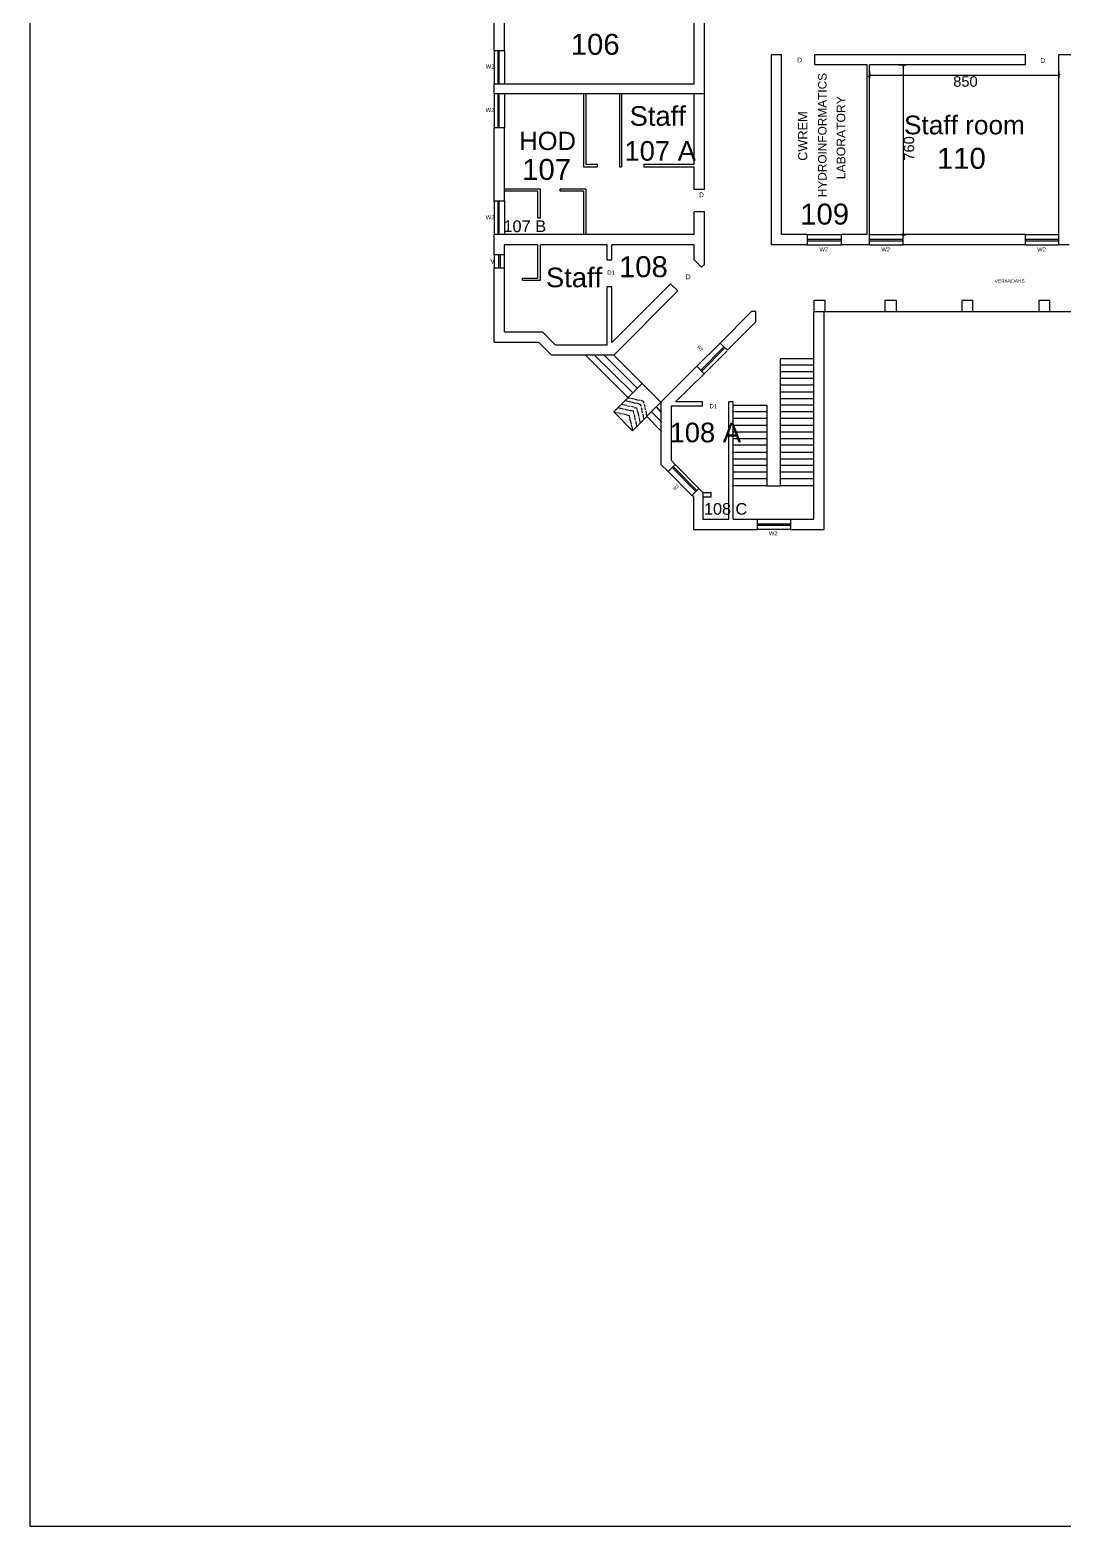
# Model space of a CAD drawing. Header units: millimetres. Extents: x 14 to 406, y 10 to 287.
# Drawn here: x 14.1 to 100.5, y 9.9 to 134.9 of the extents above; entities that cross this region are included whole.
import ezdxf

# ---------------------------------------------------------------- set-up
doc = ezdxf.new("R2010")
doc.units = ezdxf.units.MM
doc.header["$MEASUREMENT"] = 0
doc.layers.get('0').update_dxf_attribs({"linetype": 'CONTINUOUS'})
doc.styles.add('Swis721CnBT$001H0', font='')
doc.styles.get('Swis721CnBT$001H0').set_extended_font_data('Swis721CnBT')

msp = doc.modelspace()

# ---------------------------------------------------------------- linework, layer by layer
at = {"color": 0, "linetype": 'Continuous', "lineweight": 25, "true_color": 0x000007}
for p, q in [((52.9, 133.19), (52.9, 141.87)), ((53.75, 133.19), (53.75, 141.87)), ((69.62, 130.4), (69.62, 137.22)), ((53.75, 133.19), (52.9, 133.19)), ((52.9, 133.19), (52.9, 130.4)), ((53.2, 133.19), (53.2, 130.4)), ((53.28, 133.19), (53.28, 130.4)), ((53.75, 133.19), (53.75, 130.4)), ((76.91, 132.86), (76.06, 132.86)), ((76.06, 116.98), (76.06, 132.86)), ((76.91, 117.83), (76.91, 132.86)), ((97.31, 132.86), (79.7, 132.86)), ((79.7, 132.01), (79.7, 132.86)), ((97.31, 132.01), (97.31, 132.86)), ((105.65, 132.86), (100.1, 132.86)), ((100.1, 116.98), (100.1, 132.86)), ((84.06, 132.01), (79.7, 132.01)), ((84.06, 117.83), (84.06, 132.01)), ((97.31, 132.01), (84.27, 132.01)), ((84.27, 116.98), (84.27, 132.01)), ((84.27, 131.5), (84.27, 130.87)), ((86.68, 132.01), (87.32, 132.01)), ((87.07, 132.01), (87.07, 117.83)), ((100.1, 131.5), (100.1, 130.87)), ((69.62, 130.4), (52.9, 130.4)), ((52.9, 129.6), (52.9, 130.4)), ((84.27, 131.16), (100.1, 131.16)), ((70.47, 129.6), (52.9, 129.6)), ((52.9, 129.6), (52.9, 126.76)), ((53.2, 129.6), (53.2, 126.76)), ((53.28, 129.6), (53.28, 126.76)), ((53.75, 129.6), (53.75, 126.76)), ((60.35, 129.6), (60.35, 123.5)), ((60.56, 129.6), (60.56, 123.71)), ((63.36, 129.6), (63.36, 123.71)), ((63.53, 129.6), (63.53, 123.71)), ((69.62, 123.71), (69.62, 129.6)), ((53.75, 126.76), (52.9, 126.76)), ((52.9, 120.62), (52.9, 126.76)), ((53.75, 120.62), (53.75, 126.76)), ((60.35, 123.5), (61.5, 123.5)), ((60.56, 123.71), (61.5, 123.71)), ((61.5, 123.71), (61.5, 123.5)), ((63.36, 123.71), (63.36, 123.5)), ((63.36, 123.5), (63.53, 123.5)), ((63.53, 123.71), (63.53, 123.5)), ((65.39, 123.71), (69.62, 123.71)), ((65.39, 123.71), (65.39, 123.5)), ((65.39, 123.5), (69.62, 123.5)), ((69.62, 121.6), (69.62, 123.5)), ((56.75, 121.64), (53.75, 121.64)), ((56.54, 121.47), (53.75, 121.47)), ((56.54, 119.22), (56.54, 121.47)), ((60.56, 121.64), (58.41, 121.64)), ((58.41, 121.47), (58.41, 121.64)), ((60.35, 121.47), (58.41, 121.47)), ((60.35, 121.47), (60.35, 117.83)), ((60.56, 121.64), (60.56, 117.83)), ((70.47, 121.6), (69.62, 121.6)), ((53.75, 120.62), (52.9, 120.62)), ((52.9, 120.62), (52.9, 117.83)), ((53.2, 120.62), (53.2, 117.83)), ((53.28, 120.62), (53.28, 117.83)), ((53.75, 120.62), (53.75, 117.83)), ((70.47, 119.73), (69.62, 119.73)), ((69.62, 117.83), (69.62, 119.73)), ((70.47, 115.33), (70.47, 119.73)), ((69.62, 117.83), (52.9, 117.83)), ((79.06, 117.83), (76.91, 117.83)), ((79.06, 117.83), (79.06, 116.98)), ((79.06, 117.83), (81.9, 117.83)), ((84.06, 117.83), (81.9, 117.83)), ((81.9, 117.83), (81.9, 116.98)), ((84.27, 117.83), (87.07, 117.83)), ((86.68, 117.83), (87.32, 117.83)), ((97.31, 117.83), (87.07, 117.83)), ((87.07, 116.98), (87.07, 117.83)), ((97.31, 116.98), (97.31, 117.83)), ((97.31, 117.83), (100.1, 117.83)), ((56.54, 116.98), (53.75, 116.98)), ((53.75, 116.13), (53.75, 116.98)), ((56.54, 114.19), (56.54, 116.98)), ((62.34, 116.98), (56.75, 116.98)), ((56.75, 114.02), (56.75, 116.98)), ((62.34, 115.71), (62.34, 116.98)), ((69.62, 116.98), (62.72, 116.98)), ((69.62, 115.71), (69.62, 116.98)), ((79.06, 116.98), (76.06, 116.98)), ((79.06, 117.45), (81.9, 117.45)), ((79.06, 117.32), (81.9, 117.32)), ((79.06, 116.98), (81.9, 116.98)), ((84.27, 116.98), (81.9, 116.98)), ((84.27, 117.45), (87.07, 117.45)), ((84.27, 117.32), (87.07, 117.32)), ((84.27, 116.98), (87.07, 116.98)), ((97.31, 116.98), (87.07, 116.98)), ((97.31, 117.45), (100.1, 117.45)), ((97.31, 117.32), (100.1, 117.32)), ((97.31, 116.98), (100.1, 116.98)), ((100.95, 116.98), (100.1, 116.98)), ((53.28, 115.03), (53.28, 116.13)), ((53.41, 115.03), (53.41, 116.13)), ((70.22, 115.12), (69.62, 115.71)), ((70.47, 115.33), (70.22, 115.12)), ((52.9, 108.85), (52.9, 115.03)), ((53.75, 115.03), (52.9, 115.03)), ((53.75, 109.7), (53.75, 115.03)), ((55.27, 114.02), (55.27, 114.19)), ((55.27, 114.19), (56.54, 114.19)), ((55.27, 114.02), (56.75, 114.02)), ((62.34, 108.6), (62.34, 113.47)), ((62.72, 113.47), (62.34, 113.47)), ((67.63, 113.72), (62.72, 108.81)), ((62.72, 108.81), (62.72, 113.47)), ((68.23, 113.13), (62.89, 107.75)), ((68.23, 113.13), (67.63, 113.72)), ((74.41, 111.39), (71.78, 108.77)), ((74.75, 111.39), (74.41, 111.39)), ((74.75, 110.55), (74.75, 111.39)), ((79.61, 94.04), (79.61, 111.39)), ((79.61, 111.39), (118.1, 111.39)), ((74.75, 110.55), (72.38, 108.18)), ((52.9, 108.85), (56.59, 108.85)), ((53.75, 109.7), (56.92, 109.7)), ((57.69, 107.75), (56.59, 108.85)), ((58.02, 108.6), (56.92, 109.7)), ((62.89, 107.75), (57.69, 107.75)), ((62.34, 108.6), (58.02, 108.6)), ((64.08, 104.2), (60.52, 107.75)), ((64.46, 104.62), (61.28, 107.75)), ((64.84, 105), (62.09, 107.75)), ((66.83, 103.82), (62.89, 107.75)), ((72.12, 108.47), (70.13, 106.48)), ((72.21, 108.39), (70.22, 106.4)), ((72.38, 108.18), (71.78, 108.77)), ((69.84, 106.82), (66.83, 103.82)), ((79.61, 107.46), (76.82, 107.46)), ((79.61, 106.91), (76.82, 106.91)), ((79.61, 106.36), (76.82, 106.36)), ((65.26, 105.38), (62.89, 103.01)), ((70.43, 106.19), (68.06, 103.86)), ((79.61, 105.81), (76.82, 105.81)), ((79.61, 105.25), (76.82, 105.25)), ((63.82, 103.98), (64.04, 103.9)), ((64.08, 104.2), (64.29, 104.15)), ((64.08, 103.9), (64.29, 103.86)), ((64.33, 104.15), (64.54, 104.11)), ((64.33, 103.86), (64.59, 103.77)), ((66.83, 103.82), (64.46, 101.44)), ((64.59, 104.11), (64.84, 104.03)), ((64.88, 104.03), (65.09, 103.98)), ((66.83, 103.82), (66.83, 98.61)), ((70.3, 103.86), (68.06, 103.86)), ((70.3, 103.48), (70.3, 103.86)), ((72.5, 94.04), (72.5, 103.86)), ((72.88, 103.86), (72.5, 103.86)), ((72.88, 94.04), (72.88, 103.86)), ((79.61, 104.66), (76.82, 104.66)), ((79.61, 104.11), (76.82, 104.11)), ((64.46, 101.44), (62.89, 103.01)), ((62.89, 103.01), (63.06, 102.97)), ((63.15, 102.97), (63.36, 102.93)), ((63.23, 103.39), (63.44, 103.31)), ((63.4, 102.88), (63.61, 102.84)), ((63.49, 103.31), (63.7, 103.27)), ((63.53, 103.65), (63.74, 103.6)), ((63.7, 102.84), (63.91, 102.8)), ((63.78, 103.6), (63.99, 103.56)), ((63.78, 103.27), (63.99, 103.18)), ((64.04, 103.52), (64.25, 103.48)), ((64.04, 103.18), (64.25, 103.14)), ((64.33, 103.48), (64.54, 103.43)), ((64.59, 102.8), (64.63, 102.59)), ((64.63, 103.77), (64.84, 103.73)), ((64.84, 103.1), (64.93, 102.88)), ((64.93, 102.84), (64.97, 102.63)), ((65.18, 103.39), (65.22, 103.18)), ((65.22, 103.14), (65.26, 102.93)), ((65.31, 102.84), (65.35, 102.63)), ((65.35, 102.59), (65.39, 102.38)), ((65.43, 103.65), (65.48, 103.43)), ((65.48, 103.39), (65.52, 103.18)), ((65.56, 103.1), (65.6, 102.88)), ((65.6, 102.84), (65.64, 102.63)), ((66.83, 101.44), (65.64, 102.63)), ((66.83, 102.25), (66.03, 103.01)), ((66.83, 103.01), (66.45, 103.43)), ((75.68, 103.01), (72.88, 103.01)), ((79.61, 103.56), (76.82, 103.56)), ((79.61, 103.01), (76.82, 103.01)), ((64.21, 102.46), (64.29, 102.25)), ((64.29, 102.21), (64.33, 101.95)), ((64.33, 101.91), (64.42, 101.7)), ((64.42, 101.66), (64.46, 101.44)), ((64.63, 102.55), (64.67, 102.33)), ((64.71, 102.25), (64.76, 102.04)), ((64.76, 102), (64.8, 101.78)), ((64.97, 102.55), (65.05, 102.33)), ((65.05, 102.29), (65.09, 102.08)), ((75.68, 102.46), (72.88, 102.46)), ((75.68, 101.87), (72.88, 101.87)), ((75.68, 101.32), (72.88, 101.32)), ((79.61, 102.46), (76.82, 102.46)), ((79.61, 101.87), (76.82, 101.87)), ((79.61, 101.32), (76.82, 101.32)), ((75.68, 100.77), (72.88, 100.77)), ((75.68, 100.22), (72.88, 100.22)), ((79.61, 100.77), (76.82, 100.77)), ((79.61, 100.22), (76.82, 100.22)), ((68.02, 98.61), (67.68, 98.99)), ((75.68, 99.62), (72.88, 99.62)), ((75.68, 99.07), (72.88, 99.07)), ((79.61, 99.62), (76.82, 99.62)), ((79.61, 99.07), (76.82, 99.07)), ((67.42, 98.02), (66.83, 98.61)), ((68.02, 98.61), (67.42, 98.02)), ((67.42, 98.02), (69.41, 96.03)), ((67.76, 98.35), (69.75, 96.36)), ((67.85, 98.44), (69.84, 96.45)), ((68.02, 98.61), (70.01, 96.62)), ((75.68, 98.52), (72.88, 98.52)), ((75.68, 97.97), (72.88, 97.97)), ((79.61, 98.52), (76.82, 98.52)), ((79.61, 97.97), (76.82, 97.97)), ((70.01, 96.62), (69.41, 96.03)), ((70.34, 96.28), (70.01, 96.62)), ((75.68, 97.42), (72.88, 97.42)), ((75.68, 96.83), (72.88, 96.83)), ((79.61, 97.42), (76.82, 97.42)), ((79.61, 96.83), (76.82, 96.83)), ((69.54, 95.94), (69.41, 96.03)), ((69.54, 95.94), (69.54, 93.19)), ((70.34, 96.28), (71.02, 96.28)), ((70.34, 95.9), (71.02, 95.9)), ((71.02, 95.9), (71.02, 96.28)), ((72.88, 94.04), (74.87, 94.04)), ((74.87, 94.04), (74.87, 93.19)), ((77.67, 94.04), (79.61, 94.04)), ((69.54, 93.19), (74.87, 93.19)), ((74.87, 93.66), (77.67, 93.66)), ((74.87, 93.53), (77.67, 93.53))]:
    msp.add_line(p, q, dxfattribs=at)
at = {"color": 0, "linetype": 'Continuous', "lineweight": -2, "true_color": 0x000007}
for p, q in [((87.15, 131.92), (86.98, 132.09)), ((84.36, 131.25), (84.14, 131.04)), ((100.02, 131.04), (100.19, 131.25)), ((86.98, 117.91), (87.15, 117.74))]:
    msp.add_line(p, q, dxfattribs=at)
at = {"color": 0, "linetype": 'Continuous', "lineweight": 25, "true_color": 0x000007}
for points in [[(14.08, 9.88), (405.75, 9.88), (405.75, 286.82), (14.08, 286.82)], [(80.55, 112.32), (79.61, 112.32), (79.61, 111.39), (80.55, 111.39)], [(86.52, 112.32), (85.54, 112.32), (85.54, 111.39), (86.52, 111.39)], [(92.91, 112.32), (91.98, 112.32), (91.98, 111.39), (92.91, 111.39)], [(99.34, 112.32), (98.41, 112.32), (98.41, 111.39), (99.34, 111.39)]]:
    msp.add_lwpolyline(points, close=True, dxfattribs=at)
for points in [[(70.47, 121.6), (70.47, 129.6), (70.47, 137.22)], [(56.75, 119.22), (56.75, 121.47), (56.75, 121.64)], [(56.54, 119.22), (56.75, 119.22), (56.75, 119.52)], [(52.9, 116.13), (52.9, 116.98), (52.9, 117.83)], [(62.34, 115.71), (62.72, 115.71), (62.72, 116.98)], [(53.75, 115.03), (53.75, 116.13), (52.9, 116.13), (52.9, 115.03)], [(77.67, 93.19), (80.46, 93.19), (80.46, 111.39)], [(72.33, 108.09), (70.43, 106.19), (69.84, 106.82), (71.78, 108.77)], [(72.88, 103.56), (75.68, 103.56), (75.68, 96.83), (76.82, 96.83), (76.82, 107.46)], [(65.14, 103.98), (65.35, 103.9), (65.39, 103.73)], [(63.95, 102.76), (64.16, 102.71), (64.21, 102.5)], [(64.29, 103.14), (64.5, 103.1), (64.54, 102.88)], [(64.59, 103.39), (64.8, 103.35), (64.84, 103.14)], [(64.88, 103.73), (65.09, 103.65), (65.14, 103.48)], [(70.3, 103.48), (67.68, 103.48), (67.68, 98.99)], [(70.34, 96.28), (70.34, 94.04), (72.5, 94.04)], [(74.87, 94.04), (77.67, 94.04), (77.67, 93.19), (74.87, 93.19)]]:
    msp.add_lwpolyline(points, dxfattribs=at)

# ---------------------------------------------------------------- texts
at = {"color": 0, "true_color": 0x000007, "style": 'Swis721CnBT$001H0'}
for s, height, p in [('106', 1.753, (59.29, 132.86)), ('D', 0.404, (78.22, 132.22)), ('D', 0.404, (98.54, 132.18)), ('W2', 0.348, (52.18, 131.71)), ('850', 0.877, (91.26, 130.19)), ('W2', 0.348, (52.18, 128.07)), ('Staff', 1.636, (64.21, 126.93)), ('Staff room', 1.567, (87.15, 126.21)), ('HOD', 1.53, (54.98, 124.9)), ('107 A', 1.637, (63.78, 124.01)), ('110', 1.753, (89.9, 123.33)), ('107', 1.753, (55.23, 122.4)), ('D', 0.404, (70.01, 120.96)), ('109', 1.753, (78.47, 118.67)), ('W2', 0.348, (52.18, 119.1)), ('107 B', 0.979, (53.66, 118.04)), ('W2', 0.348, (80.08, 116.43)), ('W2', 0.348, (85.25, 116.43)), ('W2', 0.348, (98.28, 116.43)), ('V', 0.41, (52.56, 115.41)), ('Staff', 1.636, (57.22, 113.43)), ('108', 1.753, (63.32, 114.27)), ('D1', 0.356, (62.34, 114.48)), ('D', 0.404, (68.9, 114.1)), ('VERANDAHS', 0.288, (94.73, 113.81)), ('D1', 0.356, (70.89, 103.31)), ('108 A', 1.637, (67.55, 100.47)), ('108 C', 0.968, (70.43, 94.42)), ('W2', 0.348, (75.85, 92.68))]:
    msp.add_text(s, height=height, dxfattribs=at).set_placement(p)
for s, height, rotation, p in [('HYDROINFORMATICS', 0.708, 90, (80.67, 120.96)), ('     LABORATORY', 0.7272, 90, (82.24, 121.05)), ('          CWREM', 0.7605, 90, (79.06, 121.05)), ('760', 0.877, 90, (88, 124.01)), ('W2', 0.261, 315, (69.84, 108.43)), ('W2', 0.261, 45, (67.97, 96.41))]:
    msp.add_text(s, height=height, rotation=rotation, dxfattribs=at).set_placement(p)

doc.saveas('drawing.dxf')
